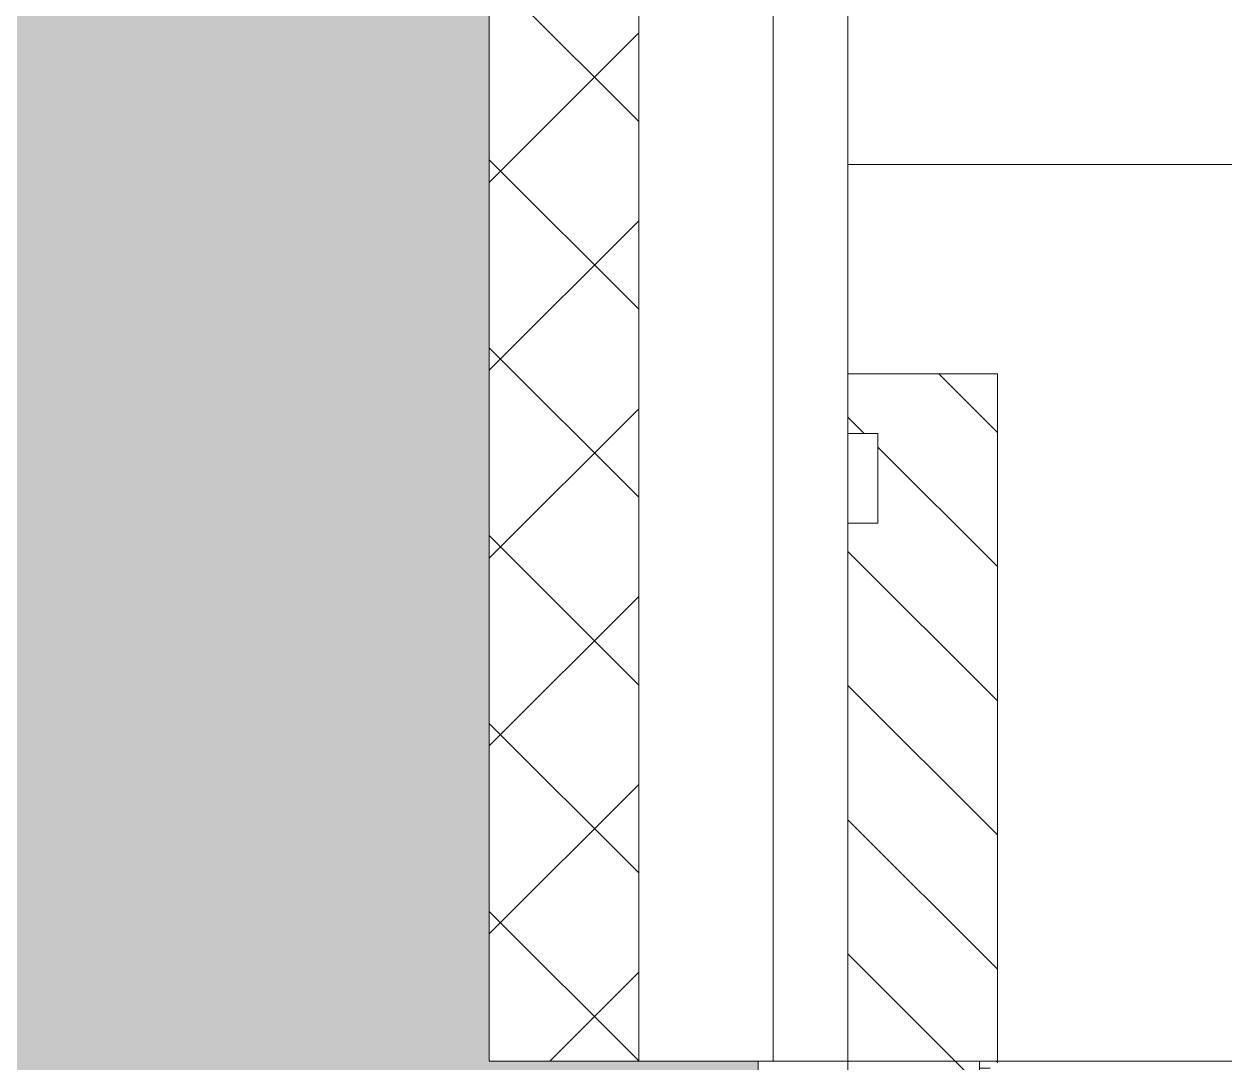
# Model space of a CAD drawing. Units: millimetres at full size, sheet at 1:30. Extents: x -17796 to 21385, y -23279 to 7734.
# Drawn here: x -8717.5 to -8516.8, y -4967.7 to -4794.1 of the extents above; entities that cross this region are included whole.
import ezdxf

# ---------------------------------------------------------------- set-up
doc = ezdxf.new("R2010")
doc.units = ezdxf.units.MM
doc.header["$LTSCALE"] = 30
doc.linetypes.add('USER14', pattern=[18.9, 15, -0.9, 0.6, -0.9, 0.6, -0.9])
doc.linetypes.add('USER7', pattern=[0.2, 0.1, -0.1])
for name, color, linetype, lineweight in [('0-1_(W)電灯', 253, 'Continuous', 18), ('0-E_遮音材', 254, 'Continuous', 18), ('1-0_掃き出しﾏｰｸ', 253, 'USER7', 18), ('3-2_寸法', 142, 'Continuous', 18)]:
    doc.layers.add(name, color=color, linetype=linetype, lineweight=lineweight)

msp = doc.modelspace()

# ---------------------------------------------------------------- linework, layer by layer
at = {"layer": '0-1_(W)電灯', "color": 41}
for p, q in [((-8614.72, -4810.37), (-8639.72, -4785.37)), ((-8639.72, -4820.57), (-8614.72, -4795.57)), ((-8614.72, -4841.8), (-8639.72, -4816.8)), ((-8639.72, -4852), (-8614.72, -4827)), ((-8614.72, -4873.24), (-8639.72, -4848.24)), ((-8639.72, -4883.43), (-8614.72, -4858.43)), ((-8614.72, -4904.67), (-8639.72, -4879.67)), ((-8639.72, -4914.86), (-8614.72, -4889.86)), ((-8614.72, -4936.1), (-8639.72, -4911.1)), ((-8639.72, -4946.29), (-8614.72, -4921.29)), ((-8614.72, -4967.53), (-8639.72, -4942.53)), ((-8629.58, -4967.58), (-8614.72, -4952.72))]:
    msp.add_line(p, q, dxfattribs=at)
at = {"layer": '0-1_(W)電灯', "color": 3, "linetype": 'USER14'}
msp.add_line((-7839.72, -4817.58), (-8579.72, -4817.58), dxfattribs=at)
at = {"layer": '0-1_(W)電灯', "color": 9}
for p, q in [((-8564.54, -4852.58), (-8554.72, -4862.4)), ((-8579.72, -4859.85), (-8576.99, -4862.58)), ((-8574.72, -4864.85), (-8554.72, -4884.85)), ((-8579.72, -4882.3), (-8554.72, -4907.3)), ((-8579.72, -4904.75), (-8554.72, -4929.75)), ((-8579.72, -4927.2), (-8554.72, -4952.2)), ((-8579.72, -4949.65), (-8557.72, -4971.65)), ((-8555.02, -4967.58), (-8557.72, -4967.58)), ((-7839.72, -4967.58), (-8554.72, -4967.58))]:
    msp.add_line(p, q, dxfattribs=at)
at = {"layer": '0-1_(W)電灯', "color": 4}
for points in [[(-8579.72, -4967.58), (-8579.72, -4087.58), (-9070.72, -4087.58)], [(-8592.22, -4967.58), (-8592.22, -4100.08), (-9070.72, -4100.08)]]:
    msp.add_lwpolyline(points, dxfattribs=at)
at = {"layer": '0-1_(W)電灯', "color": 41}
msp.add_lwpolyline([(-8639.72, -4967.58), (-8639.72, -4117.58), (-8614.72, -4117.58), (-8614.72, -4967.58)], dxfattribs=at)
at = {"layer": '0-1_(W)電灯', "color": 9}
msp.add_lwpolyline([(-8579.72, -4852.58), (-8554.72, -4852.58), (-8554.72, -4967.58), (-8557.72, -4967.58), (-8557.72, -4982.58), (-8579.72, -4982.58), (-8579.72, -4877.58), (-8574.72, -4877.58), (-8574.72, -4862.58), (-8579.72, -4862.58)], close=True, dxfattribs=at)
for points in [[(-8555.92, -4968.78), (-8557.72, -4968.78), (-8557.72, -4967.58)], [(-8555.02, -4967.58), (-8555, -4967.58), (-8554.98, -4967.59), (-8554.95, -4967.59), (-8554.93, -4967.6), (-8554.91, -4967.61), (-8554.89, -4967.62), (-8554.87, -4967.63), (-8554.85, -4967.64), (-8554.83, -4967.66), (-8554.81, -4967.67), (-8554.8, -4967.69), (-8554.78, -4967.71), (-8554.77, -4967.73), (-8554.76, -4967.75), (-8554.75, -4967.77), (-8554.74, -4967.79), (-8554.73, -4967.81), (-8554.73, -4967.84), (-8554.72, -4967.86), (-8554.72, -4967.88)]]:
    msp.add_lwpolyline(points, dxfattribs=at)
at = {"layer": '0-E_遮音材'}
for points in [[(-8639.72, -4967.58), (-9639.72, -4117.58), (-8639.72, -4117.58)], [(-8639.72, -4967.58), (-9639.72, -4967.58), (-9639.72, -4117.58)], [(-9684.72, -5062.58), (-8639.72, -4967.58), (-8594.72, -5062.58)], [(-9639.72, -4967.58), (-8639.72, -4967.58), (-9684.72, -5062.58)], [(-8594.72, -5062.58), (-8639.72, -4967.58), (-8594.72, -4967.58)]]:
    msp.add_solid(points, dxfattribs=at)
at = {"layer": '1-0_掃き出しﾏｰｸ', "color": 7, "linetype": 'Continuous'}
msp.add_lwpolyline([(-9639.72, -4967.58), (-9684.72, -4967.58), (-9684.72, -5062.58), (-9724.72, -5072.58), (-9724.72, -5117.58), (-9709.72, -5132.58), (-8569.72, -5132.58), (-8554.72, -5117.58), (-8554.72, -5072.58), (-8594.72, -5062.58), (-8594.72, -4967.58), (-8639.72, -4967.58), (-8639.72, -4117.58), (-9639.72, -4117.58)], close=True, dxfattribs=at)
at = {"layer": '3-2_寸法'}
msp.add_line((-7839.72, -4967.58), (-8639.72, -4967.58), dxfattribs=at)

doc.saveas('drawing.dxf')
